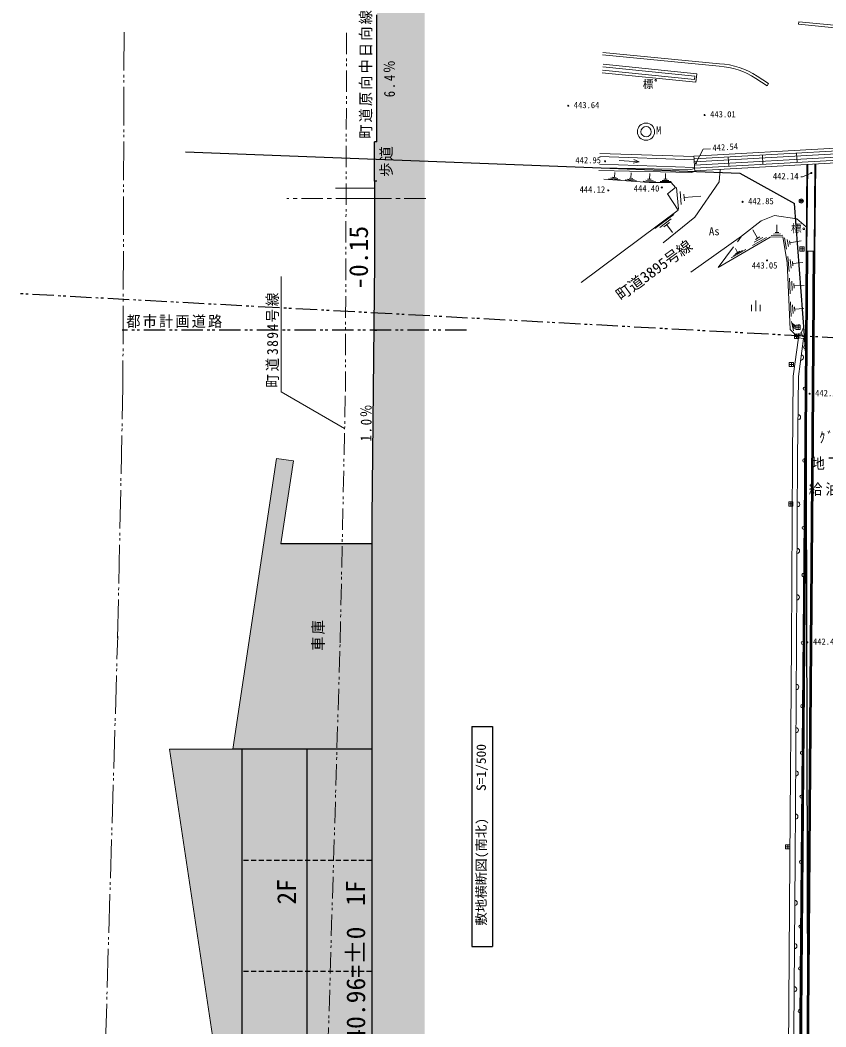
# Model space of a CAD drawing. Units: millimetres at full size; details may follow other scales. Extents: x -95576 to 124839, y -71355 to 87778.
# Drawn here: x -92808 to -45741, y -2972 to 55885 of the extents above; entities that cross this region are included whole.
import ezdxf
from ezdxf.enums import TextEntityAlignment as Align

# ---------------------------------------------------------------- set-up
doc = ezdxf.new("R2010")
doc.units = ezdxf.units.MM
doc.header["$LTSCALE"] = 250
doc.header["$PDMODE"] = 32
doc.header["$PDSIZE"] = 125
for name, pattern in [('CHAIN1', [8, 5, -1, 1, -1]), ('DASHED', [7.5, 6, -1.5]), ('DASHED1', [1.8, 1.2, -0.6]), ('DOUBLE_CHAIN1', [8.8, 5, -1, 0.6, -0.6, 0.6, -1]), ('DOUBLE_CHAIN2', [12.8, 9, -1, 0.6, -0.6, 0.6, -1])]:
    doc.linetypes.add(name, pattern=pattern)
for name, color, linetype, lineweight in [('0-1_極細線', 7, 'Continuous', 13), ('0-4_太線', 7, 'Continuous', 13), ('0-6_0-6___', 7, 'Continuous', 13), ('0-C_S-BGD-HTXT', 5, 'Continuous', 13), ('6-2_細線', 4, 'Continuous', 9), ('6-3_中線', 3, 'Continuous', 25), ('6-D_文字', 7, 'Continuous', 9), ('6-E_寸法', 4, 'Continuous', 9), ('9-C_排水管', 51, 'Continuous', 25), ('E-3', 3, 'Continuous', 25), ('E-A', 3, 'DOUBLE_CHAIN1', 25)]:
    doc.layers.add(name, color=color, linetype=linetype, lineweight=lineweight)
doc.layers.add('A-C_排水管', color=254, linetype='Continuous')
doc.styles.add('ＭＳ ゴシック', font='')
doc.styles.get('ＭＳ ゴシック').set_extended_font_data('MS Gothic')

msp = doc.modelspace()

# ---------------------------------------------------------------- linework, layer by layer
at = {"layer": '0-1_極細線'}
for p, q in [((-49833.7, 38865.3), (-49833.7, 39490.3)), ((-50083.7, 39240.3), (-50083.7, 38865.3)), ((-49583.7, 39240.3), (-49583.7, 38865.3))]:
    msp.add_line(p, q, dxfattribs=at)
at = {"layer": '0-4_太線'}
for p, q in [((-47336.9, 55644.5), (-47321.8, 55793.7)), ((-42327.9, 55140.5), (-47336.9, 55644.5)), ((-42312.8, 55289.8), (-47321.8, 55793.7)), ((-58784.1, 53848.3), (-51969, 53187.7)), ((-58769.6, 53997.6), (-51957.9, 53337.4)), ((-58766.9, 53155.2), (-53392.4, 52607.5)), ((-58751.7, 53304.4), (-53277.8, 52746.6)), ((-58802.4, 52807), (-53328.4, 52249.2)), ((-58787.2, 52956.2), (-53412.7, 52408.6)), ((-53412.7, 52408.6), (-53392.4, 52607.5)), ((-53277.8, 52746.6), (-53328.4, 52249.2)), ((-49835, 52480.9), (-49163.9, 52052.6)), ((-49753.1, 52606.6), (-49083.2, 52179.1)), ((-49163.9, 52052.6), (-49083.2, 52179.1)), ((-53431.6, 47591.7), (-39459.6, 48381.6)), ((-58943.6, 47912.6), (-53439.3, 47723.8)), ((-58937.4, 48092.5), (-53449.6, 47904.2)), ((-57820.8, 47685.6), (-56639.9, 47609.4)), ((-53450.7, 47924.5), (-53442.2, 47774.8)), ((-53439.3, 47723.8), (-53442.2, 47774.8)), ((-53421.2, 47408.7), (-39449.2, 48198.6)), ((-51445.9, 47887.6), (-51414.9, 47338.5)), ((-49449.9, 48000.4), (-49418.9, 47451.3)), ((-47453.9, 48113.3), (-47422.9, 47564.2)), ((-58959, 47462.8), (-53413.5, 47272.6)), ((-53410.9, 47225.6), (-53401.8, 47065.9)), ((-46900.7, 42379), (-46848.6, 47439.3)), ((-46850.7, 42378.4), (-46798.6, 47442.1)), ((-46430.7, 42374.1), (-46378.3, 47466.1)), ((-46380.7, 42373.6), (-46328.3, 47468.9)), ((-58444.6, 46611.7), (-57754, 46562.4)), ((-58302.4, 46658.2), (-57888.1, 46628.6)), ((-58194.8, 46707.1), (-57987.6, 46692.3)), ((-58091.2, 46699.7), (-58070.8, 46985.4)), ((-57472.3, 46542.3), (-56799.5, 46494.2)), ((-57333.4, 46594), (-56929.7, 46565.1)), ((-57228.1, 46648.1), (-57026.2, 46633.7)), ((-57127.1, 46640.9), (-57104.9, 46952.1)), ((-56262.1, 46527.6), (-55830.4, 46513.3)), ((-56152, 46590.1), (-55936.1, 46583)), ((-56044, 46586.6), (-56032.9, 46922.4)), ((-55296.4, 46511.3), (-54907.4, 46512)), ((-55199.3, 46579.6), (-55004.7, 46580)), ((-55102, 46579.8), (-55102.6, 46924.2)), ((-53400.3, 47039), (-53401.8, 47065.9)), ((-56408.1, 46466.3), (-55688.7, 46442.4)), ((-55426, 46442.9), (-54777.5, 46444.1)), ((-54358.3, 44842.5), (-54473.2, 46109.5)), ((-54185.7, 45113.6), (-54254.6, 45873.8)), ((-54007.2, 45321.4), (-54041.7, 45701.5)), ((-54024.5, 45511.5), (-53036.5, 45601)), ((-55724.4, 43695.2), (-54618.7, 44517.7)), ((-55435.5, 43768.6), (-54772, 44262.1)), ((-55201.8, 43800.9), (-54870.1, 44047.6)), ((-55036, 43924.3), (-54694.8, 43465.6)), ((-49727.1, 43137.5), (-50005.8, 43618.1)), ((-48595.7, 43466.2), (-48610.3, 43909.2)), ((-50031.2, 42705.3), (-49200.9, 43186.8)), ((-49920.6, 42897.3), (-49422.5, 43186.3)), ((-49851.6, 43065.3), (-49602.6, 43209.8)), ((-48934.5, 43292.1), (-48246.2, 43314.7)), ((-48799.5, 43378), (-48386.6, 43391.6)), ((-48699, 43462.8), (-48492.5, 43469.6)), ((-48148, 43162.2), (-48032.3, 42498.7)), ((-47998.6, 43051.6), (-47929.2, 42653.4)), ((-47854.9, 42974), (-47820.2, 42775)), ((-47837.6, 42874.5), (-47189, 42987.6)), ((-51280.3, 41980.8), (-50424.6, 42477.1)), ((-51132.5, 42120.3), (-50619.1, 42418.1)), ((-51027.5, 42235.1), (-50770.8, 42384)), ((-50899.2, 42309.5), (-51025.7, 42527.7)), ((-46994.2, 28955.7), (-46900.7, 42378.2)), ((-46944.2, 28955.4), (-46850.7, 42377)), ((-46850.7, 42378.4), (-46430.7, 42374.1)), ((-47956, 42059.2), (-47875.4, 41198.5)), ((-47821.1, 41898.2), (-47772.7, 41381.8)), ((-46790.7, 42376.6), (-46884.2, 28954.9)), ((-46574.2, 28952.8), (-46480.7, 42374.5)), ((-46524.2, 28952.4), (-46430.7, 42374.1)), ((-46474.2, 28952.1), (-46380.7, 42373.8)), ((-47690.3, 41780.2), (-47666.1, 41522)), ((-47678.2, 41651.1), (-47077, 41707.5)), ((-47857.4, 40793.2), (-47817.5, 39883.5)), ((-47732.4, 40616.4), (-47708.4, 40070.6)), ((-47609.3, 40485.1), (-47597.3, 40212.2)), ((-47603.3, 40348.6), (-47017.5, 40374.3)), ((-47797, 39416.6), (-47759.1, 38553.8)), ((-47682.3, 39248.7), (-47659.6, 38731)), ((-47569.5, 39124), (-47558.1, 38865.2)), ((-47563.8, 38994.6), (-47027.8, 39018.1)), ((-47748.2, 38271.2), (-47624.9, 37721.3)), ((-47668.4, 38173.6), (-47594.4, 37843.7)), ((-47594.7, 38103.5), (-47557.7, 37938.5)), ((-47576.2, 38021), (-47271.4, 38089.4)), ((-47186.3, 37580.7), (-47043.3, 37908.2)), ((-47439.9, 37541.7), (-47042.6, 37368.1)), ((-47345, 37311.3), (-47047.6, 37271.9)), ((-47333, 37569.9), (-47094.6, 37465.7)), ((-47245.9, 37606.7), (-47126.7, 37554.7)), ((-46936, 37302.6), (-47047.6, 37271.9)), ((-46986.2, 30239.6), (-46987.7, 30039.6)), ((-47237.6, 546.5), (-47239.3, 346.5))]:
    msp.add_line(p, q, dxfattribs=at)
at = {"layer": '0-4_太線', "linetype": 'DASHED'}
msp.add_line((-52025.7, 41432.8), (-50666.6, 43247.7), dxfattribs=at)
at = {"layer": '0-4_太線'}
for points in [[(-53450.7, 47924.5), (-45177.8, 48395.8), (-39461.8, 48715.3)], [(-56999, 47528.6), (-56639.9, 47609.4), (-56949.5, 47740.9)], [(-53401.8, 47065.9), (-45129.4, 47537.2), (-39429.9, 47855.8)], [(-53400.3, 47039), (-53601.1, 46986.8), (-59000.1, 47090.6)], [(-53409.5, 47201.9), (-53620.1, 47147.2), (-58997.1, 47250.6)], [(-55240.1, 42868.9), (-53386.4, 44365.3), (-51970.4, 46435.2), (-51915.7, 47150.6)], [(-58706.7, 46580.3), (-56067, 46391.8), (-54785, 46394.1), (-54516.7, 46110), (-54986.7, 45736.6), (-54364, 44769.5), (-60031.1, 40553.8)], [(-53626, 41150.5), (-50666.6, 43247.7), (-49515, 44150.9), (-48737.9, 44455), (-47433.8, 44265.7), (-46886, 43809.6)], [(-47345, 37311.3), (-47826.4, 37806.3), (-47998.3, 41721.6), (-48258.6, 43214.2), (-48996.1, 43190), (-52025.7, 41432.8)], [(-47345, 37311.3), (-47641.9, 35069.3), (-47688.6, 30293.4)], [(-47047.6, 37271.9), (-47342.1, 35048.1), (-47388.6, 30291.6)], [(-47688.6, 30293.4), (-47753.2, 19427.2), (-47839.8, 6800.4), (-48023.7, -18430.2), (-47765.9, -23508.4)], [(-47388.6, 30291.6), (-47453.2, 19425.3), (-47539.8, 6798.3), (-47723.6, -18423.7), (-47466.3, -23493.2), (-47765.9, -23508.4)], [(-47546.8, -42035.3), (-47422.9, -23484.8), (-47242.2, 49.6), (-46994.2, 28955.7)], [(-47496.9, -42050.3), (-47372.9, -23485.2), (-47192.2, 49.2), (-46944.2, 28955.4)], [(-47437, -42068.4), (-47312.9, -23485.6), (-47132.2, 48.8), (-46884.2, 28954.9)], [(-47127.5, -42143.4), (-47002.9, -23487.8), (-46822.2, 46.4), (-46574.2, 28952.8)], [(-47077.8, -42176.9), (-46952.9, -23488.2), (-46772.2, 46), (-46524.2, 28952.4)], [(-47027.9, -42192), (-46902.9, -23488.5), (-46722.2, 45.6), (-46474.2, 28952.1)]]:
    msp.add_lwpolyline(points, dxfattribs=at)
msp.add_lwpolyline([(-53410.9, 47225.6), (-39438.9, 48015.5), (-39469.9, 48564.7), (-53441.9, 47774.8)], close=True, dxfattribs=at)
for centre, radius in [((-55680.5, 52372.3), 50), ((-56245.1, 49362.6), 500), ((-56245.1, 49362.6), 300), ((-47028.4, 43689.5), 50)]:
    msp.add_circle(centre, radius, dxfattribs=at)
for centre, radius, start, end in [((-52186.6, 48955.9), 4237.4, 56.29218, 87.05595), ((-52186.6, 48955.9), 4387.4, 56.31223, 87.01125), ((-46939.8, 36763.6), 100, 89.60125, 269.60045), ((-47194.8, 36160), 150, 262.45443, 82.45443), ((-46956.6, 34344.8), 100, 89.60125, 269.60045), ((-47365.3, 32669.8), 150, 269.44077, 89.44077), ((-46986.9, 30139.6), 100, 89.57769, 269.57689), ((-47404.7, 27575), 150, 269.65873, 89.65965), ((-47017.8, 26202.6), 100, 89.50784, 269.50906), ((-47420.9, 24858.5), 150, 269.65957, 89.65881), ((-47041.5, 23443.7), 100, 89.50821, 269.50868), ((-47437, 22141.9), 150, 269.65969, 89.65869), ((-47075.5, 19480.9), 100, 89.50845, 269.50845), ((-47470.5, 16899.9), 150, 269.60708, 89.60708), ((-47107.3, 15774.6), 100, 89.50845, 269.50845), ((-47487.8, 14374.5), 150, 269.60708, 89.60708), ((-47130.6, 13049.7), 100, 89.50799, 269.50891), ((-47505.1, 11849.1), 150, 269.60708, 89.60708), ((-47152.6, 10490.2), 100, 89.50845, 269.50845), ((-47522.5, 9323.7), 150, 269.60758, 89.60658), ((-47185.4, 6670.6), 100, 89.50885, 269.50805), ((-47558.2, 4276.1), 150, 269.58257, 89.58219), ((-47217.8, 2891), 100, 89.50845, 269.50845), ((-47576.6, 1753.9), 150, 269.58238, 89.58238), ((-47238.4, 446.5), 100, 89.5252, 269.5252), ((-47594.9, -768.3), 150, 269.58238, 89.58238), ((-47258.3, -2044.8), 100, 89.56015, 269.56015)]:
    msp.add_arc(centre, radius, start, end, dxfattribs=at)
at = {"layer": '0-6_0-6___'}
for points in [[(-53334.7, 47518.5), (-52913.3, 48336.1), (-52485.7, 48363.8)], [(-46591.3, 46944.2), (-47109.7, 46723.6), (-47209.8, 46723.6)]]:
    msp.add_lwpolyline(points, dxfattribs=at)
for centre, start, end in [((-60792, 50878.6), 0, 180), ((-60792, 50878.6), 179.99908, 0.00092), ((-52826.4, 50338.8), 0, 180), ((-52826.4, 50338.8), 179.99898, 0.00102), ((-58635.9, 47634), 0, 180), ((-58635.9, 47634), 179.99898, 0.00102), ((-53334.7, 47518.5), 359.99898, 180.00102), ((-53334.7, 47518.5), 180, 360), ((-46591.3, 46944.2), 359.99898, 180.00102), ((-46591.3, 46944.2), 180, 360), ((-58453.2, 45927.9), 359.99898, 180.00102), ((-58453.2, 45927.9), 180, 360), ((-55322.3, 46104.3), 0.00079, 179.99921), ((-55322.3, 46104.3), 180, 0), ((-50605.1, 45262.9), 0, 180), ((-50605.1, 45262.9), 179.99898, 0.00102), ((-49174.1, 41836), 0, 180), ((-49174.1, 41836), 179.99898, 0.00102), ((-46691, 34040.2), 359.99898, 180.00102), ((-46691, 34040.2), 180, 360), ((-46819.6, 19510), 0, 180), ((-46819.6, 19510), 179.99908, 0.00092)]:
    msp.add_arc(centre, 30, start, end, dxfattribs=at)
at = {"layer": '0-C_S-BGD-HTXT'}
for p, q in [((-47256.3, 42509.9), (-47006.3, 42509.9)), ((-47131.3, 42384.9), (-47131.3, 42634.9)), ((-47485.1, 37932.6), (-47235.1, 37932.6)), ((-47360.1, 37807.6), (-47360.1, 38057.6)), ((-47573.3, 37396.3), (-47323.3, 37396.3)), ((-47448.3, 37271.3), (-47448.3, 37521.3)), ((-47877.3, 35753.4), (-47627.3, 35753.4)), ((-47752.3, 35628.4), (-47752.3, 35878.4)), ((-47786.5, 27473.3), (-47786.5, 27723.3)), ((-47911.5, 27598.3), (-47661.5, 27598.3)), ((-47964, 7427.9), (-47964, 7677.9)), ((-48089, 7552.9), (-47839, 7552.9))]:
    msp.add_line(p, q, dxfattribs=at)
for points in [[(-47256.3, 42384.9), (-47006.3, 42384.9), (-47006.3, 42634.9), (-47256.3, 42634.9)], [(-47485.1, 37807.6), (-47235.1, 37807.6), (-47235.1, 38057.6), (-47485.1, 38057.6)], [(-47573.3, 37271.3), (-47323.3, 37271.3), (-47323.3, 37521.3), (-47573.3, 37521.3)], [(-47877.3, 35628.4), (-47627.3, 35628.4), (-47627.3, 35878.4), (-47877.3, 35878.4)], [(-47911.5, 27473.3), (-47661.5, 27473.3), (-47661.5, 27723.3), (-47911.5, 27723.3)], [(-48089, 7427.9), (-47839, 7427.9), (-47839, 7677.9), (-48089, 7677.9)]]:
    msp.add_lwpolyline(points, close=True, dxfattribs=at)
at = {"layer": '0-C_S-BGD-HTXT', "color": 6}
msp.add_circle((-47175, 45309.6), 125, dxfattribs=at)
msp.add_point((-47175, 45309.6), dxfattribs=at)
at = {"layer": '6-2_細線', "color": 7, "lineweight": 18}
for p, q in [((-77835.3, 30259.4), (-80385.3, 13259.4)), ((-76846.4, 30111), (-77835.3, 30259.4)), ((-76846.4, 30111), (-77574.1, 25259.4)), ((-84085.3, 13259.4), (-79884.9, -14743.3)), ((-80385.3, 13259.4), (-84085.3, 13259.4))]:
    msp.add_line(p, q, dxfattribs=at)
at = {"layer": '6-3_中線'}
for p, q in [((-66413.4, 14590.6), (-65212.7, 14590.6)), ((-66413.4, 14590.6), (-66413.4, 1721.2)), ((-65212.7, 14590.6), (-65212.7, 1721.2)), ((-66413.4, 1721.2), (-65212.7, 1721.2))]:
    msp.add_line(p, q, dxfattribs=at)
at = {"layer": '6-D_文字', "color": 3, "lineweight": 25}
for p, q in [((-71967, 48764.5), (-71967, 56190.4)), ((-72117, 46464.6), (-72117, 48764.5)), ((-71967, 48764.5), (-72117, 48764.5)), ((-71967, 46464.6), (-72117, 46464.6)), ((-72117, 46464.6), (-72117, 41759.4)), ((-72117, 41759.4), (-72267, 26759.4)), ((-72117, 37759.4), (-71967, 37759.4)), ((-72267, 26759.4), (-72267, -12740.6)), ((-72267, 25259.4), (-77574.1, 25259.4)), ((-72267, 13259.4), (-80385.3, 13259.4)), ((-79867, 13259.4), (-79867, -12740.6)), ((-76067, 13259.4), (-76067, -12740.6))]:
    msp.add_line(p, q, dxfattribs=at)
at = {"layer": '6-D_文字', "color": 4, "linetype": 'DOUBLE_CHAIN2'}
for p, q in [((-86736.9, 55184), (-86806.9, 34223.2)), ((-87114.1, 19757.7), (-86804.1, 34454)), ((-87821.2, -3865.4), (-87111.2, 19872.2))]:
    msp.add_line(p, q, dxfattribs=at)
at = {"layer": '6-D_文字', "color": 4, "linetype": 'DOUBLE_CHAIN1'}
msp.add_line((-73737, 55140.5), (-73807, 34179.8), dxfattribs=at)
at = {"layer": '6-D_文字', "color": 4}
msp.add_line((-72113.8, 46065.1), (-74388.9, 46065.1), dxfattribs=at)
at = {"layer": '6-D_文字', "color": 4, "linetype": 'CHAIN1'}
msp.add_line((-69117, 45459.3), (-77230.8, 45459.3), dxfattribs=at)
at = {"layer": '6-D_文字', "lineweight": 18}
msp.add_line((-72117, 45459.3), (-73617, 45459.3), dxfattribs=at)
at = {"layer": '6-D_文字', "color": 3, "linetype": 'DOUBLE_CHAIN1', "lineweight": 25}
msp.add_line((-66731.3, 37759.4), (-86858.3, 37759.4), dxfattribs=at)
at = {"layer": '6-D_文字', "color": 3, "linetype": 'DASHED1', "lineweight": 25}
for p, q in [((-72267, 6759.4), (-79867, 6759.4)), ((-72267, 259.4), (-79867, 259.4))]:
    msp.add_line(p, q, dxfattribs=at)
at = {"layer": '6-D_文字', "color": 4, "linetype": 'DOUBLE_CHAIN1'}
msp.add_lwpolyline([(-74827, -4254), (-74117, 19483.5), (-73807, 34179.8)], dxfattribs=at)
at = {"layer": '6-D_文字', "color": 254}
msp.add_solid([(-69187, -46310.5), (-72117, 61872.3), (-71967, 56190.4)], dxfattribs=at)
at = {"layer": '6-E_寸法'}
for p, q in [((-77551.4, 34153.5), (-77551.4, 40901.1)), ((-73852.6, 32018), (-77551.4, 34153.5))]:
    msp.add_line(p, q, dxfattribs=at)
at = {"layer": '9-C_排水管', "color": 254}
for points in [[(-69187, -46310.5), (-69187, 61872.3), (-72117, 61872.3)], [(-69187, -46310.5), (-71967, 56190.4), (-71967, 48764.5)], [(-69187, -46310.5), (-72117, 48764.5), (-72117, 41759.4)], [(-69187, -46310.5), (-71967, 48764.5), (-72117, 48764.5)], [(-69187, -46310.5), (-72117, 41759.4), (-72267, 26759.4)], [(-69187, -46310.5), (-72267, 26759.4), (-72167, -12740.6)], [(-72267, 26759.4), (-72267, -12740.6), (-72167, -12740.6)]]:
    msp.add_solid(points, dxfattribs=at)
at = {"layer": 'A-C_排水管', "color": 51}
for points in [[(-77835.3, 30259.4), (-76846.4, 30111), (-78585.3, 25259.4), (-77574.1, 25259.4)], [(-78585.3, 25259.4), (-72267, 25259.4), (-80385.3, 13259.4), (-72267, 13259.4)], [(-76067, 13259.4), (-76067, -12740.6), (-72267, 13259.4), (-72267, -12740.6)]]:
    msp.add_solid(points, dxfattribs=at)
at = {"layer": 'A-C_排水管', "color": 7}
msp.add_solid([(-84085.3, 13259.4), (-76067, 13259.4), (-80185.3, -12740.6), (-76067, -12740.6)], dxfattribs=at)
at = {"layer": 'E-3'}
msp.add_line((-83150.1, 48188.1), (-50764.9, 46939.5), dxfattribs=at)
msp.add_lwpolyline([(-47803.1, -43484.1), (-46730.9, -23732.1), (-46882.3, 36169.4), (-47575.6, 45166.3)], dxfattribs=at)
at = {"layer": 'E-A', "linetype": 'Continuous'}
msp.add_line((-50764.9, 46939.5), (-47575.6, 45166.3), dxfattribs=at)
at = {"layer": 'E-A'}
msp.add_line((-44705.4, 37281.8), (-92808.1, 39884.9), dxfattribs=at)

# ---------------------------------------------------------------- texts
at = {"layer": '0-1_極細線', "style": 'ＭＳ ゴシック'}
for s, p in [('標', (-56438.5, 51774.6)), ('M', (-55664.2, 49072.1)), ('As', (-52571.4, 43175.5)), ('標', (-47777.4, 43343.9))]:
    msp.add_text(s, height=458.2, dxfattribs=at).set_placement(p, align=Align.BOTTOM_LEFT)
msp.add_text('町道3895号線', height=641.5, rotation=36.111, dxfattribs=at).set_placement((-57599.1, 39308.2), align=Align.BOTTOM_LEFT)
at = {"layer": '0-6_0-6___', "style": 'ＭＳ ゴシック'}
for s, p in [('443.64', (-60467, 50628.6)), ('443.01', (-52501.4, 50088.8)), ('442.95', (-60372.1, 47407.2)), ('442.14', (-48834.8, 46473.6)), ('444.12', (-60127.4, 45694.6)), ('444.40', (-56963.2, 45754.3)), ('442.85', (-50280.1, 45012.9)), ('443.05', (-50065.3, 41252.8)), ('442.17', (-46366, 33790.2)), ('442.40', (-46494.6, 19260))]:
    msp.add_text(s, height=366.6, dxfattribs=at).set_placement(p, align=Align.BOTTOM_LEFT)
msp.add_text('442.54', height=366.6, rotation=3.715, dxfattribs=at).set_placement((-52344.8, 48122.5), align=Align.BOTTOM_LEFT)
at = {"layer": '6-D_文字', "color": 1, "style": 'ＭＳ ゴシック'}
for s, p in [('-0.15', (-72160.5, 40117.3)), ('2F', (-76364.4, 4173.3)), ('1F', (-72341.3, 4101.4)), ('440.96=±0', (-72321.1, -4589.9))]:
    msp.add_text(s, height=1100, rotation=90, dxfattribs=at).set_placement(p, align=Align.BOTTOM_LEFT)
at = {"layer": '6-D_文字', "style": 'ＭＳ ゴシック', "width": 1.05}
msp.add_text('敷地横断図(南北)\u3000\u3000S=1/500', height=549.9, rotation=90, dxfattribs=at).set_placement((-65438.1, 2943.4), align=Align.BOTTOM_LEFT)
at = {"layer": '6-D_文字', "char_height": 641.5, "attachment_point": 7, "style": 'ＭＳ ゴシック'}
for s, insert, rotation in [('\\T1.15;\\W0.95;町道原向中日向線', (-72229, 48947.7), 90), ('\\T1.27;\\W0.85;6.4％', (-70905.1, 51379), 90), ('\\T1.15;\\W0.95;歩道', (-71023.8, 46723.3), 90), ('\\T1.21;\\W0.9;町道3894号線', (-77676.4, 34403.5), 90), ('\\T1.27;\\W0.85;1.0％', (-72281.1, 31252.3), 89.427), ('\\T1.15;\\W0.95;車庫', (-75005.4, 19016.8), 90)]:
    msp.add_mtext(s, dxfattribs=dict(at, insert=insert, rotation=rotation))
for s, insert in [('\\T1.15;\\W0.95;都市計画道路', (-86608.3, 37884.4)), ('\\T1.35;\\W0.8;ｸﾞﾘｽﾄﾗｯﾌﾟ', (-46129.2, 31112)), ('\\T1.26;\\W0.85;地下ｵｲﾙﾀﾝｸ', (-46548.3, 29578.1)), ('\\T1.23;\\W0.9;給油口ﾎﾞｯｸｽ', (-46735.5, 28070.5))]:
    msp.add_mtext(s, dxfattribs=dict(at, insert=insert))

doc.saveas('drawing.dxf')
